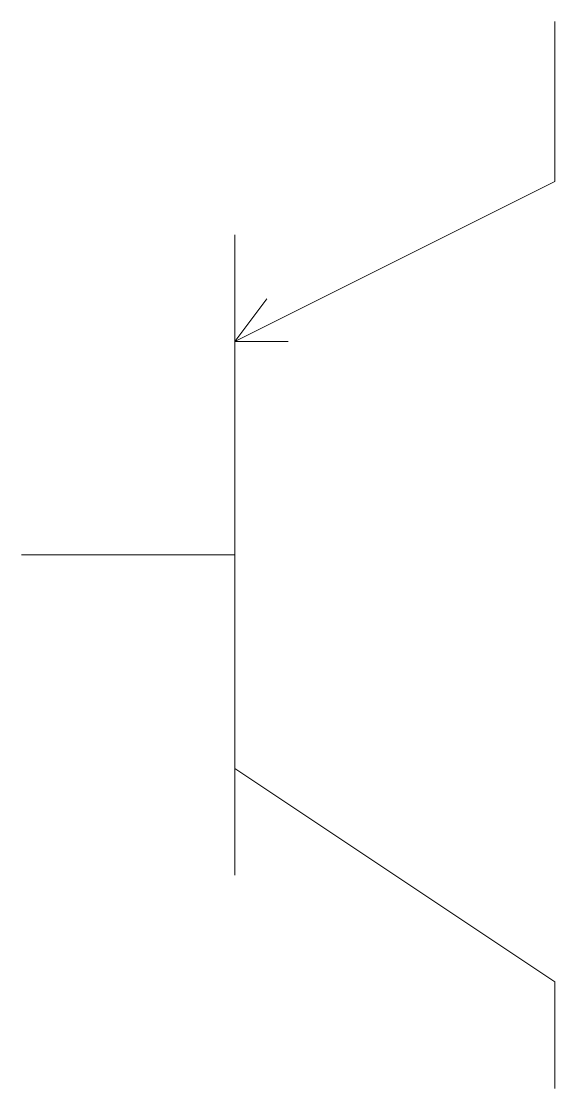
# Model space of a CAD drawing. Header units: millimetres. Extents: x 0 to 50, y -50 to 50.
import ezdxf

# ---------------------------------------------------------------- set-up
doc = ezdxf.new("R2010")
doc.units = ezdxf.units.MM
doc.layers.get('0').update_dxf_attribs({"lineweight": 0, "true_color": 0xffffff})

msp = doc.modelspace()

# ---------------------------------------------------------------- linework, layer by layer
for p, q in [((50, 35), (50, 50)), ((20, 20), (50, 35)), ((20, -30), (20, 30)), ((20, 20), (23, 24)), ((20, 20), (25, 20)), ((20, 0), (0, 0)), ((20, -20), (50, -40)), ((50, -40), (50, -50))]:
    msp.add_line(p, q)

doc.saveas('drawing.dxf')
